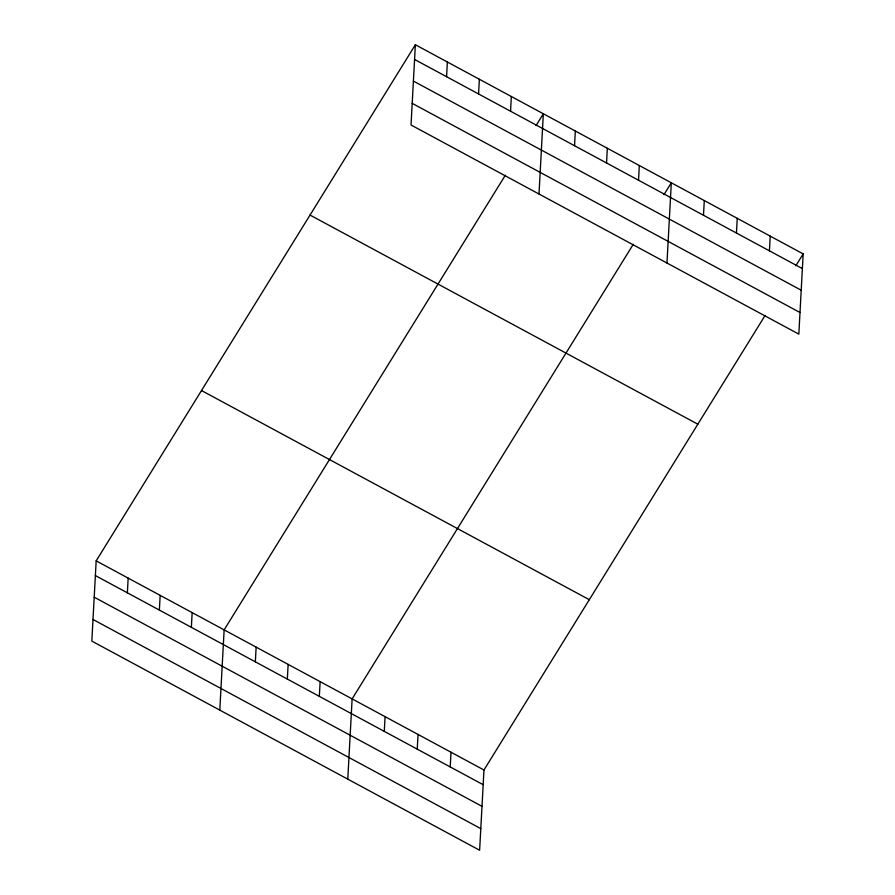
<?xml version="1.0" encoding="UTF-8"?>
<svg xmlns="http://www.w3.org/2000/svg" width="895" height="895" viewBox="0 0 895 895"><rect width="100%" height="100%" fill="white"/><g stroke="black" fill="none" stroke-linecap="round" stroke-linejoin="round"><path stroke-width="1.34" d="M415.369 44.75L411.029 124.998L798.832 334.137L803.173 253.9L415.369 44.75L96.168 560.863L91.827 641.1L479.63 850.25L483.971 770.002L765.135 315.398M127.37 592.814L128.164 578.114M159.366 610.077L160.16 595.365M191.351 627.328L192.156 612.627M219.801 710.127L224.142 629.879L505.306 175.275M255.343 661.83L256.138 647.13M287.34 679.092L288.134 664.392M319.336 696.344L320.13 681.643M347.775 779.142L352.127 698.894L633.28 244.29M384.291 731.372L385.085 716.671M446.571 76.701L447.366 62.001M417.249 749.149L418.054 734.448M478.556 93.964L479.362 79.263M450.219 766.925L451.013 752.225M510.553 111.215L511.347 96.515M539.003 194.014L543.343 113.766L536.027 125.591M574.545 145.728L575.34 131.028M606.541 162.98L607.336 148.279M638.527 180.231L639.332 165.53M666.976 263.029L671.317 182.781L664.012 194.618M703.492 215.27L704.287 200.558M736.451 233.047L737.245 218.335M769.42 250.824L770.215 236.123M795.856 265.726L803.173 253.9M414.575 59.45L802.379 268.601M413.4 81.076L801.204 290.226M412.192 103.361L800.007 312.512M310.028 215.069L697.843 424.208M201.509 390.544L589.313 599.695M96.168 560.863L483.971 770.002M95.373 575.563L483.177 784.702M94.199 597.189L482.013 806.339M92.99 619.474L480.805 828.625"/></g></svg>
